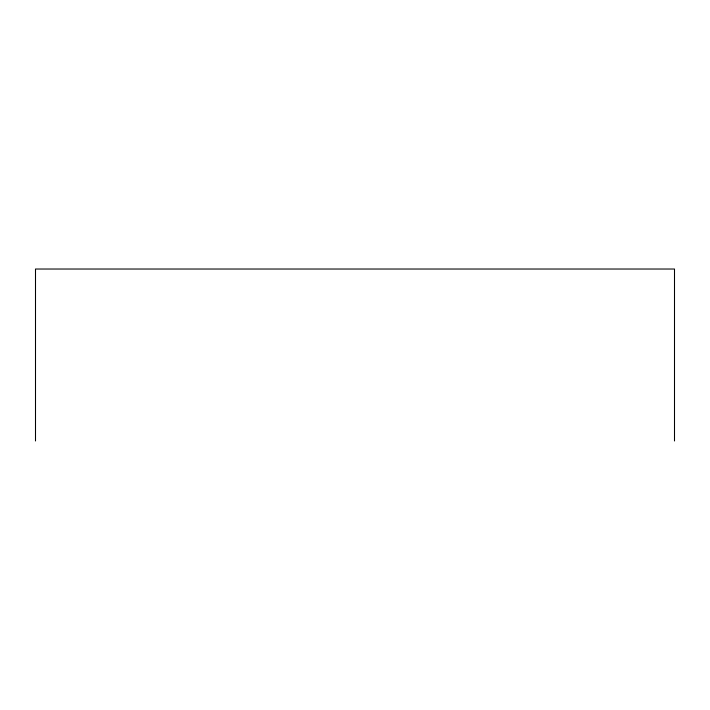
<?xml version="1.0" encoding="UTF-8"?>
<svg xmlns="http://www.w3.org/2000/svg" width="710" height="710" viewBox="0 0 710 710"><rect width="100%" height="100%" fill="white"/><g stroke="black" fill="none" stroke-linecap="round" stroke-linejoin="round"><path stroke-width="1.06" d="M674.5 440.972L674.5 269.028L35.5 269.028L35.5 440.972"/></g></svg>
